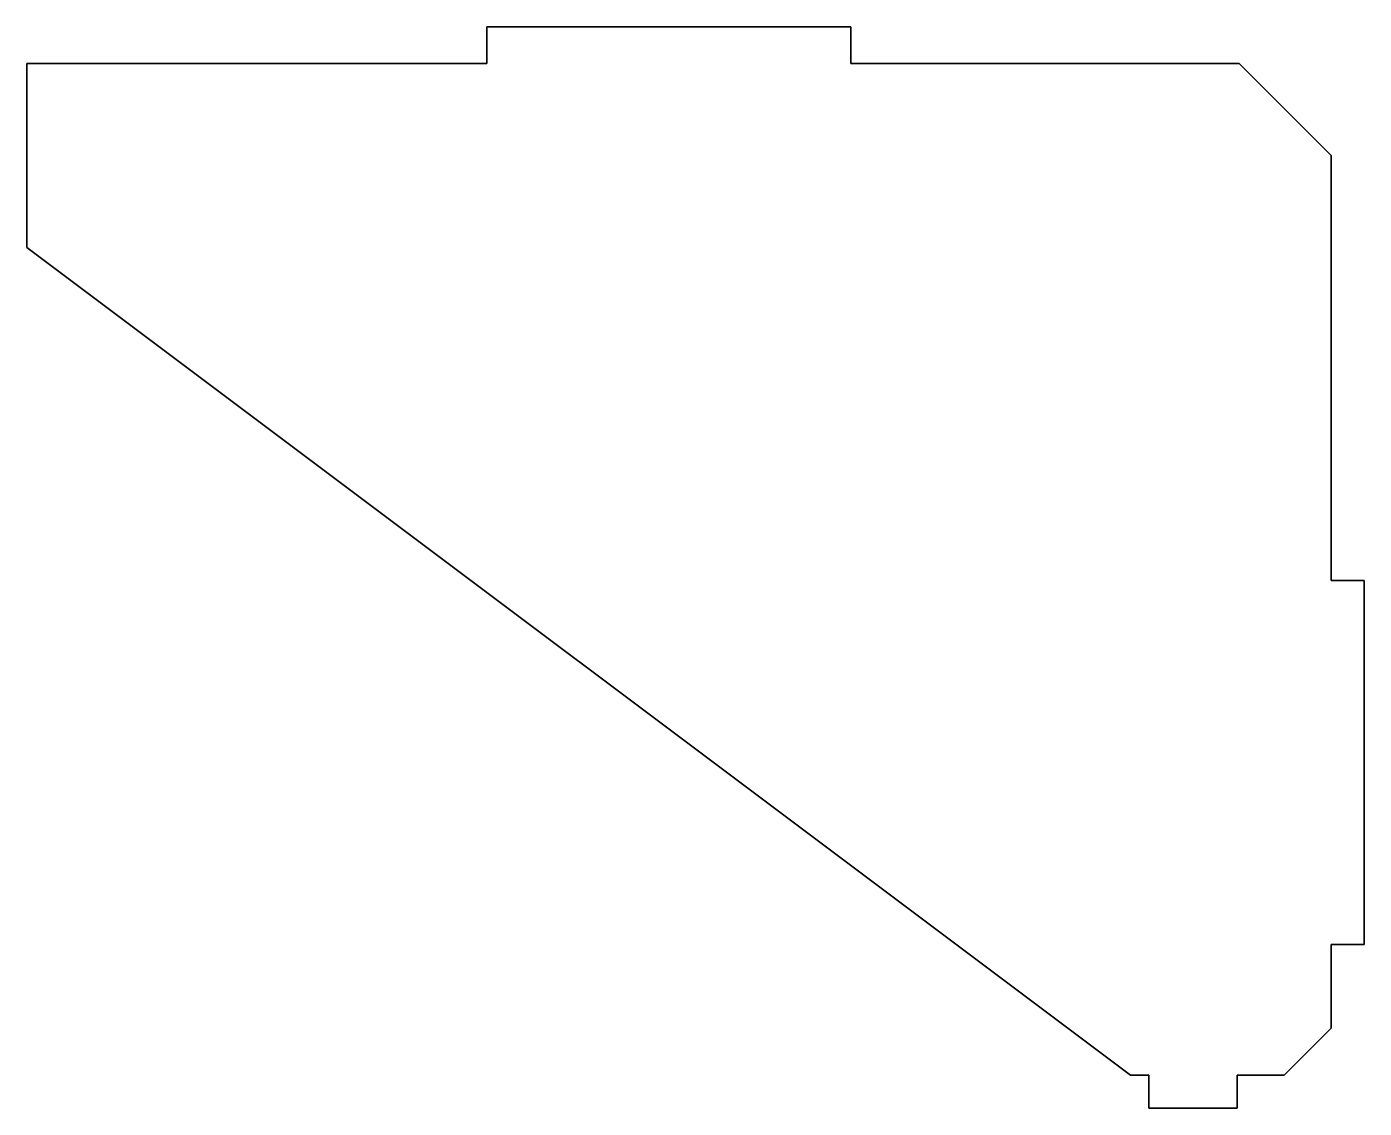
# Model space of a CAD drawing. Header units: millimetres. Extents: x 0 to 72.7, y 0 to 58.8.
import ezdxf

# ---------------------------------------------------------------- set-up
doc = ezdxf.new("R2010")
doc.units = ezdxf.units.MM
doc.layers.add('SIMUMAK Visible (ISO)', color=7, linetype='Continuous', lineweight=35)

# ---------------------------------------------------------------- blocks, each defined once
blk = doc.blocks.new('SIL-026-CART-01_Sheet_11_SIL-026-CART-01')
at = {"layer": 'SIMUMAK Visible (ISO)'}
for p, q in [((-11.35, 27.4), (-11.35, 29.4)), ((-11.35, 29.4), (8.45, 29.4)), ((8.45, 29.4), (8.45, 27.4)), ((-36.35, 17.4), (-36.35, 27.4)), ((-36.35, 27.4), (-11.35, 27.4)), ((8.45, 27.4), (29.55, 27.4)), ((34.55, 22.4), (29.55, 27.4)), ((34.55, 22.4), (34.55, -0.7)), ((23.637, -27.6), (-36.35, 17.4)), ((34.55, -0.7), (36.35, -0.7)), ((36.35, -0.7), (36.35, -20.5)), ((36.35, -20.5), (34.55, -20.5)), ((34.55, -20.5), (34.55, -25.05)), ((32, -27.6), (34.55, -25.05)), ((24.65, -27.6), (23.637, -27.6)), ((24.65, -29.4), (24.65, -27.6)), ((32, -27.6), (29.45, -27.6)), ((29.45, -27.6), (29.45, -29.4)), ((29.45, -29.4), (24.65, -29.4))]:
    blk.add_line(p, q, dxfattribs=at)

msp = doc.modelspace()

# ---------------------------------------------------------------- block references
msp.add_blockref('SIL-026-CART-01_Sheet_11_SIL-026-CART-01', (36.35, 29.4))

doc.saveas('drawing.dxf')
